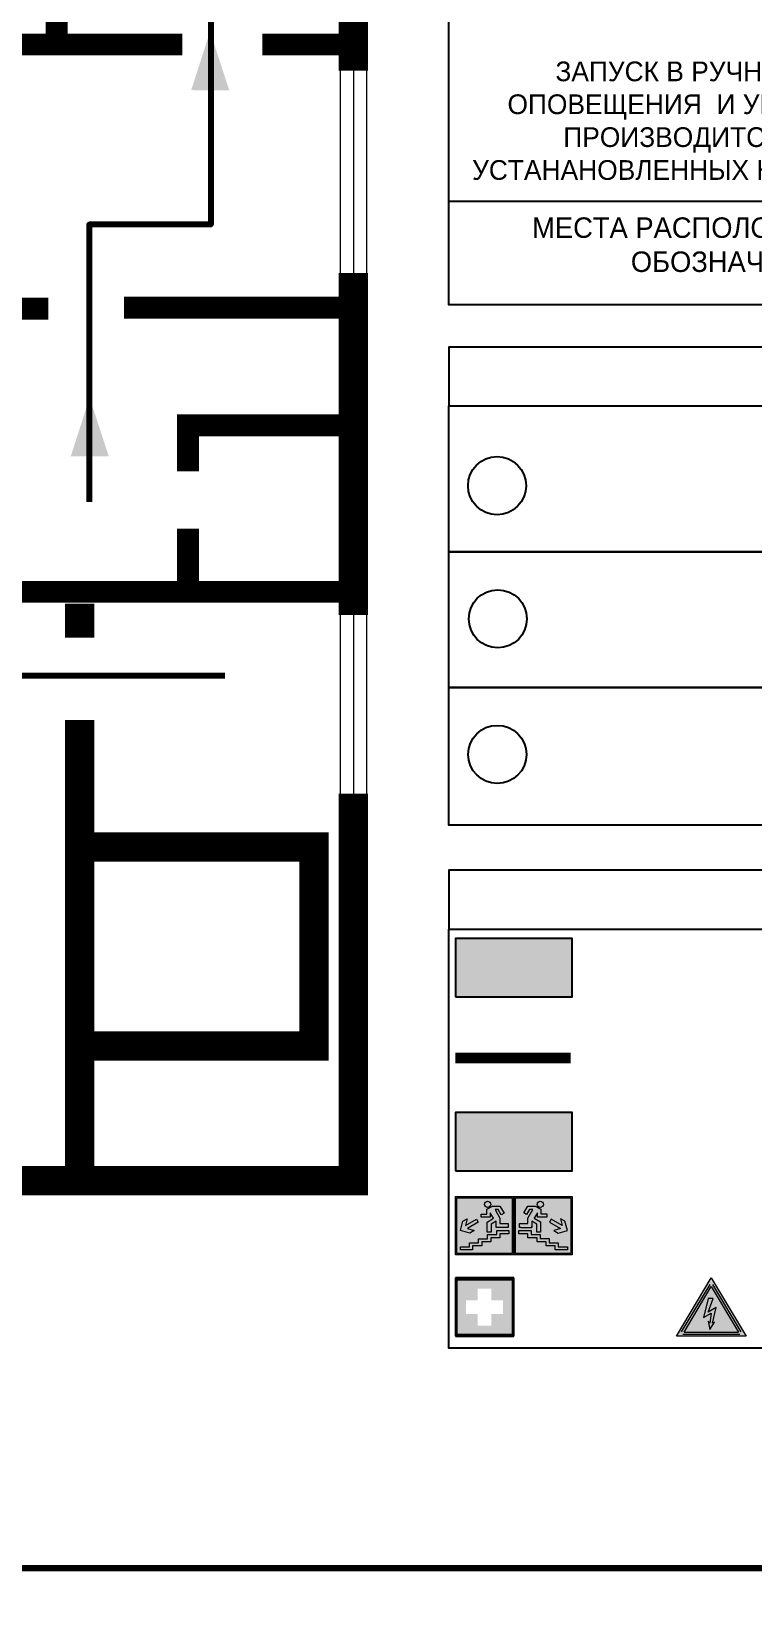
# Model space of a CAD drawing. Header units: millimetres. Extents: x 13114 to 67229, y 22859 to 38520.
# Drawn here: x 27674.5 to 27773.2, y 31679.9 to 31896.1 of the extents above; entities that cross this region are included whole.
import ezdxf

# ---------------------------------------------------------------- set-up
doc = ezdxf.new("R2010")
doc.units = ezdxf.units.MM
doc.layers.add('План_Штампы', color=7, linetype='Continuous')
doc.styles.add('обычный', font='arial.ttf')

# ---------------------------------------------------------------- blocks, each defined once
blk = doc.blocks.new('A$C3E6D3DDE')
at = {"lineweight": 5}
h = blk.add_hatch(color=40, dxfattribs=at)
h.paths.add_polyline_path([(24.1, 1.45), (16.46, -11.35), (31.74, -11.35)])
h.paths.add_polyline_path([(24.09, -0.46), (30.03, -10.41), (18.14, -10.41)], flags=16)
h.paths.add_polyline_path([(24.54, -3.08), (23.41, -6.02), (25.13, -5.01), (24.33, -8.5), (24.82, -8.27), (23.79, -9.86), (23.4, -8.04), (23.8, -8.43), (24.04, -6.29), (22.39, -7.25), (23.44, -3.08)], flags=0)
h = blk.add_hatch(color=256, dxfattribs=at)
h.paths.add_polyline_path([(24.37, 0.03, 0.567511), (23.82, 0.03), (17.59, -10.4, 0.582454), (17.86, -10.88), (30.32, -10.88, 0.582149), (30.6, -10.4)])
h.paths.add_polyline_path([(24.09, -0.46), (18.14, -10.41), (30.03, -10.41)], flags=16)
h.paths.add_polyline_path([(24.54, -3.08), (23.41, -6.02), (25.13, -5.01), (24.33, -8.5), (24.82, -8.27), (23.79, -9.86), (23.4, -8.04), (23.8, -8.43), (24.04, -6.29), (22.39, -7.25), (23.44, -3.08)], flags=0)
h = blk.add_hatch(color=40, dxfattribs=at)
h.paths.add_polyline_path([(24.09, -0.46), (18.14, -10.41), (30.03, -10.41)])
h.paths.add_polyline_path([(24.82, -8.27), (23.79, -9.86), (23.4, -8.04), (23.8, -8.43), (24.04, -6.29), (22.39, -7.25), (23.44, -3.08), (24.54, -3.08), (23.41, -6.02), (25.13, -5.01), (24.33, -8.5)], flags=16)
at = {"color": 40, "lineweight": 5}
for p, q in [((16.46, -11.35), (24.1, 1.45)), ((24.1, 1.45), (31.74, -11.35))]:
    blk.add_line(p, q, dxfattribs=at)
at = {"lineweight": 5}
for p, q in [((17.59, -10.4), (23.82, 0.03)), ((24.37, 0.03), (30.6, -10.4)), ((18.14, -10.41), (24.09, -0.46)), ((23.44, -3.08), (22.39, -7.25)), ((23.41, -6.02), (24.54, -3.08)), ((24.54, -3.08), (23.44, -3.08)), ((24.09, -0.46), (30.03, -10.41)), ((22.39, -7.25), (24.04, -6.29)), ((25.13, -5.01), (23.41, -6.02)), ((24.04, -6.29), (23.8, -8.43)), ((24.33, -8.5), (25.13, -5.01)), ((23.8, -8.43), (23.4, -8.04)), ((23.4, -8.04), (23.79, -9.86)), ((23.79, -9.86), (24.82, -8.27)), ((24.82, -8.27), (24.33, -8.5)), ((17.86, -10.88), (30.32, -10.88)), ((18.14, -10.41), (30.03, -10.41))]:
    blk.add_line(p, q, dxfattribs=at)
at = {"color": 50, "lineweight": 5}
blk.add_line((31.74, -11.35), (16.46, -11.35), dxfattribs=at)
blk = doc.blocks.new('A$C7B4425F7')
at = {"true_color": 0xffffff}
blk.add_hatch(color=7, dxfattribs=at).paths.add_polyline_path([(0, 0), (-16, 0), (-16, -8), (0, -8)])
h = blk.add_hatch(color=126)
h.paths.add_polyline_path([(-0.2, -0.2), (-15.8, -0.2), (-15.8, -7.8), (-0.2, -7.8)])
h.paths.add_polyline_path([(-11.76, -2.03), (-11.76, -3.66), (-11.17, -3.66, -0.568275), (-11.17, -6.18), (-12.58, -6.18), (-12.58, -2.03)], flags=16)
h.paths.add_polyline_path([(-13.33, -4.12, -0.495768), (-13.59, -6.18), (-15.03, -6.18), (-15.03, -2.03), (-13.59, -2.03, -0.487973)], flags=16)
h.paths.add_polyline_path([(-10.25, -2.03), (-9.48, -2.03), (-9.48, -6.18), (-10.25, -6.18)], flags=16)
h.paths.add_polyline_path([(-13.84, -3.69), (-14.24, -3.69), (-14.24, -3.03), (-13.9, -3.03, -0.692621)], flags=0)
h.paths.add_polyline_path([(-9.15, -2.03), (-8.4, -2.03), (-8.04, -3.07), (-7.68, -2.03), (-6.93, -2.03), (-7.64, -4.1), (-6.93, -6.18), (-7.68, -6.18), (-8.04, -5.14), (-8.4, -6.18), (-9.15, -6.18), (-8.44, -4.1)], flags=16)
h.paths.add_polyline_path([(-11.76, -4.46), (-11.42, -4.46, -0.692621), (-11.36, -5.12), (-11.76, -5.12)], flags=0)
h.paths.add_polyline_path([(-13.9, -5.2), (-14.24, -5.2), (-14.24, -4.55), (-13.84, -4.55, -0.708038)], flags=0)
edge = h.paths.add_edge_path(flags=16)
edge.add_ellipse((-5.51, -4.08), major_axis=(0, 2.05), ratio=0.586184, start_angle=0, end_angle=360)
edge = h.paths.add_edge_path(flags=0)
edge.add_ellipse((-5.51, -4.08), major_axis=(0, 1.14), ratio=0.454828, start_angle=0, end_angle=360)
h.paths.add_polyline_path([(-4.13, -4.96, 0.377264), (-3.48, -4.52, 0.0555), (-3.16, -2.03), (-1.66, -2.03), (-1.66, -4.96), (-0.96, -4.96), (-0.96, -7.01), (-1.75, -7.01), (-1.75, -6.18), (-3.3, -6.18), (-3.3, -7.02), (-4.13, -7.02)], flags=16)
h.paths.add_polyline_path([(-2.73, -2.91), (-2.28, -2.91), (-2.28, -4.96), (-3.05, -4.96, 0.079136)], flags=0)
at = {"color": 126}
blk.add_lwpolyline([(-16, -8), (0, -8), (0, 0), (-16, 0)], close=True, dxfattribs=at)
blk = doc.blocks.new('A$C18900ED3')
h = blk.add_hatch(color=126)
h.paths.add_polyline_path([(-0.18, -0.18), (-7.02, -0.18), (-7.02, -7.02), (-0.18, -7.02)])
h.paths.add_polyline_path([(-5.89, -4.46), (-5.89, -2.77), (-4.46, -2.77), (-4.46, -1.31), (-2.77, -1.31), (-2.77, -2.77), (-1.33, -2.77), (-1.33, -4.46), (-2.77, -4.46), (-2.77, -5.89), (-4.46, -5.89), (-4.46, -4.46)], flags=16)
at = {"color": 126}
for p, q in [((-7.2, 0), (-7.2, -7.2)), ((0, 0), (-7.2, 0)), ((0, -7.2), (0, 0)), ((-7.02, -7.02), (-7.02, -0.18)), ((-7.02, -0.18), (-0.18, -0.18)), ((-0.18, -0.18), (-0.18, -7.02)), ((-7.2, -7.2), (0, -7.2)), ((-0.18, -7.02), (-7.02, -7.02))]:
    blk.add_line(p, q, dxfattribs=at)
blk = doc.blocks.new('вниз 3')
at = {"lineweight": 0, "true_color": 0xffffff}
h = blk.add_hatch(color=7, dxfattribs=at)
h.dxf.hatch_style = 1
h.paths.add_polyline_path([(40997.5, -4475.69), (40997.25, -4475.28), (40995.76, -4476.15), (40995.97, -4475.23), (40995.39, -4475.56), (40995.05, -4476.83), (40996.33, -4477.17), (40996.91, -4476.83), (40996, -4476.55)], flags=0)
h.paths.add_polyline_path([(40999.81, -4473.95), (41000.22, -4473.95), (41000.64, -4474.67), (41001.03, -4474.43), (41000.46, -4473.49), (41000.42, -4473.49), (40999.43, -4473.49), (40998.68, -4473.92), (40998.68, -4474.57), (40997.88, -4474.57), (40997.88, -4475), (40999.14, -4475), (40999.14, -4474.43), (40999.14, -4474.38), (40999.59, -4475.15), (40998.72, -4475.67), (40998.72, -4477.06), (40999.24, -4477.06), (40999.24, -4475.96), (40999.95, -4475.56), (40999.95, -4476.43), (41001.61, -4476.43), (41001.61, -4475.88), (41000.47, -4475.88), (41000.47, -4475.12)], flags=0)
h.paths.add_polyline_path([(40999.2, -4473.24, 1), (40998.35, -4473.24, 1)], flags=0)
h.paths.add_polyline_path([(41000.46, -4477.26), (41001.69, -4477.26), (41001.69, -4476.84), (41000.03, -4476.84), (41000.03, -4477.39), (40998.78, -4477.39), (40998.78, -4477.95), (40997.53, -4477.95), (40997.53, -4478.5), (40996.29, -4478.5), (40996.29, -4479.06), (40995.05, -4479.06), (40995.05, -4479.48), (40995.29, -4479.48), (40996.72, -4479.48), (40996.72, -4478.92), (40997.97, -4478.92), (40997.97, -4478.36), (40999.2, -4478.36), (40999.2, -4477.81), (41000.46, -4477.81)], flags=0)
h.paths.add_polyline_path([(41002.37, -4472.17), (40994.37, -4472.17), (40994.37, -4480.17), (41002.37, -4480.17)])
h.paths.add_polyline_path([(41002.16, -4479.96), (40994.57, -4479.96), (40994.57, -4472.37), (41002.16, -4472.37)], flags=16)
h.paths.add_polyline_path([(41001.61, -4475.88), (41001.61, -4476.43), (40999.95, -4476.43), (40999.95, -4475.56), (40999.24, -4475.96), (40999.24, -4477.06), (40998.72, -4477.06), (40998.72, -4475.67), (40999.59, -4475.15), (40999.14, -4474.38), (40999.14, -4474.43), (40999.14, -4475), (40997.88, -4475), (40997.88, -4474.57), (40998.68, -4474.57), (40998.68, -4473.92), (40999.43, -4473.49), (41000.42, -4473.49), (41000.46, -4473.49), (41001.03, -4474.43), (41000.64, -4474.67), (41000.22, -4473.95), (40999.81, -4473.95), (41000.47, -4475.12), (41000.47, -4475.88)], flags=0)
h.paths.add_polyline_path([(41001.69, -4476.84), (41001.69, -4477.26), (41000.46, -4477.26), (41000.46, -4477.81), (40999.2, -4477.81), (40999.2, -4478.36), (40997.97, -4478.36), (40997.97, -4478.92), (40996.72, -4478.92), (40996.72, -4479.48), (40995.05, -4479.48), (40995.05, -4479.06), (40996.29, -4479.06), (40996.29, -4478.5), (40997.53, -4478.5), (40997.53, -4477.95), (40998.78, -4477.95), (40998.78, -4477.39), (41000.03, -4477.39), (41000.03, -4476.84)], flags=0)
h.paths.add_polyline_path([(40998.35, -4473.24, -1), (40999.2, -4473.24, -1)], flags=0)
h.paths.add_polyline_path([(40997.5, -4475.69), (40996, -4476.55), (40996.91, -4476.83), (40996.33, -4477.17), (40995.05, -4476.83), (40995.39, -4475.56), (40995.97, -4475.23), (40995.76, -4476.15), (40997.25, -4475.28)], flags=0)
at = {"lineweight": 0}
h = blk.add_hatch(color=126, dxfattribs=at)
h.dxf.hatch_style = 1
h.paths.add_polyline_path([(41002.16, -4472.37), (40994.57, -4472.37), (40994.57, -4479.96), (41002.16, -4479.96)])
h.paths.add_polyline_path([(40995.97, -4475.23), (40995.76, -4476.15), (40997.25, -4475.28), (40997.5, -4475.69), (40996, -4476.55), (40996.91, -4476.83), (40996.33, -4477.17), (40995.05, -4476.83), (40995.39, -4475.56)], flags=16)
h.paths.add_polyline_path([(40997.88, -4474.57), (40998.68, -4474.57), (40998.68, -4473.92), (40999.43, -4473.49), (41000.42, -4473.49), (41000.46, -4473.49), (41001.03, -4474.43), (41000.64, -4474.67), (41000.22, -4473.95), (40999.81, -4473.95), (41000.47, -4475.12), (41000.47, -4475.88), (41001.61, -4475.88), (41001.61, -4476.43), (40999.95, -4476.43), (40999.95, -4475.56), (40999.24, -4475.96), (40999.24, -4477.06), (40998.72, -4477.06), (40998.72, -4475.67), (40999.59, -4475.15), (40999.14, -4474.38), (40999.14, -4474.43), (40999.14, -4475), (40997.88, -4475)], flags=16)
h.paths.add_polyline_path([(40998.35, -4473.24, -1), (40999.2, -4473.24, -1)], flags=16)
h.paths.add_polyline_path([(40997.53, -4477.95), (40998.78, -4477.95), (40998.78, -4477.39), (41000.03, -4477.39), (41000.03, -4476.84), (41001.69, -4476.84), (41001.69, -4477.26), (41000.46, -4477.26), (41000.46, -4477.81), (40999.2, -4477.81), (40999.2, -4478.36), (40997.97, -4478.36), (40997.97, -4478.92), (40996.72, -4478.92), (40996.72, -4479.48), (40995.05, -4479.48), (40995.05, -4479.06), (40996.29, -4479.06), (40996.29, -4478.5), (40997.53, -4478.5)], flags=16)
at = {"lineweight": 0, "true_color": 0xffffff}
h = blk.add_hatch(color=7, dxfattribs=at)
h.dxf.hatch_style = 1
h.paths.add_polyline_path([(40999.2, -4473.24, 1), (40998.35, -4473.24, 1)])
h.paths.add_polyline_path([(40999.81, -4473.95), (41000.22, -4473.95), (41000.64, -4474.67), (41001.03, -4474.43), (41000.46, -4473.49), (41000.42, -4473.49), (40999.43, -4473.49), (40998.68, -4473.92), (40998.68, -4474.57), (40997.88, -4474.57), (40997.88, -4475), (40999.14, -4475), (40999.14, -4474.43), (40999.14, -4474.38), (40999.59, -4475.15), (40998.72, -4475.67), (40998.72, -4477.06), (40999.24, -4477.06), (40999.24, -4475.96), (40999.95, -4475.56), (40999.95, -4476.43), (41001.61, -4476.43), (41001.61, -4475.88), (41000.47, -4475.88), (41000.47, -4475.12)])
h.paths.add_polyline_path([(40999.2, -4477.81), (41000.46, -4477.81), (41000.46, -4477.26), (41001.69, -4477.26), (41001.69, -4476.84), (41000.03, -4476.84), (41000.03, -4477.39), (40998.78, -4477.39), (40998.78, -4477.95), (40997.53, -4477.95), (40997.53, -4478.5), (40996.29, -4478.5), (40996.29, -4479.06), (40995.05, -4479.06), (40995.05, -4479.48), (40995.29, -4479.48), (40996.72, -4479.48), (40996.72, -4478.92), (40997.97, -4478.92), (40997.97, -4478.36), (40999.2, -4478.36)])
h.paths.add_polyline_path([(40997.5, -4475.69), (40997.25, -4475.28), (40995.76, -4476.15), (40995.97, -4475.23), (40995.39, -4475.56), (40995.05, -4476.83), (40996.33, -4477.17), (40996.91, -4476.83), (40996, -4476.55)])
at = {"color": 126, "lineweight": 0}
for points in [[(40994.37, -4472.17), (41002.37, -4472.17), (41002.37, -4480.17), (40994.37, -4480.17)], [(40994.57, -4472.37), (41002.16, -4472.37), (41002.16, -4479.96), (40994.57, -4479.96)]]:
    blk.add_lwpolyline(points, close=True, dxfattribs=at)
for points in [[(40995.05, -4476.83), (40995.39, -4475.56), (40995.97, -4475.23), (40995.76, -4476.15), (40997.25, -4475.28), (40997.5, -4475.69), (40996, -4476.55), (40996.91, -4476.83), (40996.33, -4477.17), (40995.05, -4476.83)], [(40999.14, -4474.43), (40999.14, -4475), (40997.88, -4475), (40997.88, -4474.57), (40998.68, -4474.57), (40998.68, -4473.92), (40999.43, -4473.49), (41000.42, -4473.49), (41000.46, -4473.49), (41001.03, -4474.43), (41000.64, -4474.67), (41000.22, -4473.95), (40999.81, -4473.95), (41000.47, -4475.12), (41000.47, -4475.88), (41001.61, -4475.88), (41001.61, -4476.43), (40999.95, -4476.43), (40999.95, -4475.56), (40999.24, -4475.96), (40999.24, -4477.06), (40998.72, -4477.06), (40998.72, -4475.67), (40999.59, -4475.15), (40999.14, -4474.38), (40999.14, -4474.43)], [(40995.29, -4479.48), (40995.05, -4479.48), (40995.05, -4479.06), (40996.29, -4479.06), (40996.29, -4478.5), (40997.53, -4478.5), (40997.53, -4477.95), (40998.78, -4477.95), (40998.78, -4477.39), (41000.03, -4477.39), (41000.03, -4476.84), (41001.69, -4476.84), (41001.69, -4477.26), (41000.46, -4477.26), (41000.46, -4477.81), (40999.2, -4477.81), (40999.2, -4478.36), (40997.97, -4478.36), (40997.97, -4478.92), (40996.72, -4478.92), (40996.72, -4479.48), (40995.05, -4479.48)]]:
    blk.add_lwpolyline(points, dxfattribs=at)
blk.add_circle((40998.77, -4473.24), 0.426, dxfattribs=at)
blk = doc.blocks.new('вниз')
at = {"lineweight": 0, "true_color": 0xffffff}
h = blk.add_hatch(color=7, dxfattribs=at)
h.dxf.hatch_style = 1
h.paths.add_polyline_path([(40994.51, -4472.22), (40986.51, -4472.22), (40986.51, -4480.22), (40994.51, -4480.22)])
h.paths.add_polyline_path([(40994.31, -4472.42), (40994.31, -4480.01), (40986.71, -4480.01), (40986.71, -4472.42)], flags=16)
h.paths.add_polyline_path([(40988.43, -4473.53), (40989.43, -4473.53), (40990.19, -4473.96), (40990.19, -4474.6), (40991, -4474.6), (40991, -4475.06), (40989.73, -4475.06), (40989.73, -4474.46), (40989.3, -4475.18), (40990.17, -4475.7), (40990.17, -4477.11), (40989.63, -4477.11), (40989.63, -4476.01), (40988.94, -4475.59), (40988.94, -4476.46), (40988.94, -4476.46), (40987.47, -4476.46), (40987.26, -4476.46), (40987.26, -4475.92), (40988.4, -4475.92), (40988.4, -4475.2), (40989.1, -4473.99), (40988.66, -4473.99), (40988.24, -4474.7), (40987.86, -4474.47), (40988.41, -4473.56)], flags=0)
h.paths.add_polyline_path([(40990.55, -4473.29, -1), (40989.69, -4473.29, -1)], flags=0)
h.paths.add_polyline_path([(40988.85, -4476.89), (40988.85, -4477.43), (40990.1, -4477.43), (40990.1, -4477.99), (40991.34, -4477.99), (40991.34, -4478.54), (40992.59, -4478.54), (40992.59, -4479.09), (40993.83, -4479.09), (40993.83, -4479.52), (40992.17, -4479.52), (40992.17, -4478.97), (40990.91, -4478.97), (40990.91, -4478.41), (40989.68, -4478.41), (40989.68, -4477.86), (40988.43, -4477.86), (40988.43, -4477.31), (40987.6, -4477.31), (40987.18, -4477.31), (40987.18, -4476.89)], flags=0)
h.paths.add_polyline_path([(40991.61, -4475.33), (40993.12, -4476.2), (40992.9, -4475.27), (40993.48, -4475.6), (40993.83, -4476.88), (40992.56, -4477.22), (40991.97, -4476.88), (40992.9, -4476.61), (40991.38, -4475.74), (40991.58, -4475.39)], flags=0)
h.paths.add_polyline_path([(40990.19, -4473.96), (40989.43, -4473.53), (40988.43, -4473.53), (40988.41, -4473.56), (40987.86, -4474.47), (40988.24, -4474.7), (40988.66, -4473.99), (40989.1, -4473.99), (40988.4, -4475.2), (40988.4, -4475.92), (40987.26, -4475.92), (40987.26, -4476.46), (40987.47, -4476.46), (40988.94, -4476.46), (40988.94, -4476.27), (40988.94, -4475.59), (40989.63, -4476.01), (40989.63, -4477.11), (40990.17, -4477.11), (40990.17, -4475.7), (40989.3, -4475.18), (40989.73, -4474.46), (40989.73, -4475.06), (40991, -4475.06), (40991, -4474.6), (40990.19, -4474.6)], flags=0)
h.paths.add_polyline_path([(40990.55, -4473.29, 1), (40989.69, -4473.29, 1)], flags=0)
h.paths.add_polyline_path([(40991.61, -4475.33), (40991.58, -4475.39), (40991.38, -4475.74), (40992.9, -4476.61), (40991.97, -4476.88), (40992.56, -4477.22), (40993.83, -4476.88), (40993.48, -4475.6), (40992.9, -4475.27), (40993.12, -4476.2)], flags=0)
h.paths.add_polyline_path([(40990.1, -4477.43), (40988.85, -4477.43), (40988.85, -4476.89), (40987.18, -4476.89), (40987.18, -4477.31), (40987.6, -4477.31), (40988.43, -4477.31), (40988.43, -4477.86), (40989.68, -4477.86), (40989.68, -4478.41), (40990.91, -4478.41), (40990.91, -4478.97), (40992.17, -4478.97), (40992.17, -4479.52), (40993.83, -4479.52), (40993.83, -4479.09), (40992.59, -4479.09), (40992.59, -4478.54), (40991.34, -4478.54), (40991.34, -4477.99), (40990.1, -4477.99)], flags=0)
at = {"lineweight": 0}
h = blk.add_hatch(color=126, dxfattribs=at)
h.dxf.hatch_style = 1
h.paths.add_polyline_path([(40994.31, -4472.42), (40986.71, -4472.42), (40986.71, -4480.01), (40994.31, -4480.01)])
h.paths.add_polyline_path([(40988.43, -4473.53), (40989.43, -4473.53), (40990.19, -4473.96), (40990.19, -4474.6), (40991, -4474.6), (40991, -4475.06), (40989.73, -4475.06), (40989.73, -4474.46), (40989.3, -4475.18), (40990.17, -4475.7), (40990.17, -4477.11), (40989.63, -4477.11), (40989.63, -4476.01), (40988.94, -4475.59), (40988.94, -4476.46), (40988.94, -4476.46), (40987.47, -4476.46), (40987.26, -4476.46), (40987.26, -4475.92), (40988.4, -4475.92), (40988.4, -4475.2), (40989.1, -4473.99), (40988.66, -4473.99), (40988.24, -4474.7), (40987.86, -4474.47), (40988.41, -4473.56)], flags=16)
h.paths.add_polyline_path([(40990.55, -4473.29, -1), (40989.69, -4473.29, -1)], flags=16)
h.paths.add_polyline_path([(40988.85, -4476.89), (40988.85, -4477.43), (40990.1, -4477.43), (40990.1, -4477.99), (40991.34, -4477.99), (40991.34, -4478.54), (40992.59, -4478.54), (40992.59, -4479.09), (40993.83, -4479.09), (40993.83, -4479.52), (40992.17, -4479.52), (40992.17, -4478.97), (40990.91, -4478.97), (40990.91, -4478.41), (40989.68, -4478.41), (40989.68, -4477.86), (40988.43, -4477.86), (40988.43, -4477.31), (40987.6, -4477.31), (40987.18, -4477.31), (40987.18, -4476.89)], flags=16)
h.paths.add_polyline_path([(40991.61, -4475.33), (40993.12, -4476.2), (40992.9, -4475.27), (40993.48, -4475.6), (40993.83, -4476.88), (40992.56, -4477.22), (40991.97, -4476.88), (40992.9, -4476.61), (40991.38, -4475.74), (40991.58, -4475.39)], flags=16)
at = {"lineweight": 0, "true_color": 0xffffff}
h = blk.add_hatch(color=7, dxfattribs=at)
h.dxf.hatch_style = 1
h.paths.add_polyline_path([(40989.73, -4474.46), (40989.73, -4475.06), (40991, -4475.06), (40991, -4474.6), (40990.19, -4474.6), (40990.19, -4473.96), (40989.43, -4473.53), (40988.43, -4473.53), (40988.41, -4473.56), (40987.86, -4474.47), (40988.24, -4474.7), (40988.66, -4473.99), (40989.1, -4473.99), (40988.4, -4475.2), (40988.4, -4475.92), (40987.26, -4475.92), (40987.26, -4476.46), (40987.47, -4476.46), (40988.94, -4476.46), (40988.94, -4475.59), (40989.63, -4476.01), (40989.63, -4477.11), (40990.17, -4477.11), (40990.17, -4475.7), (40989.3, -4475.18)])
h.paths.add_polyline_path([(40989.69, -4473.29, 1), (40990.55, -4473.29, 1)])
h.paths.add_polyline_path([(40991.61, -4475.33), (40991.58, -4475.39), (40991.38, -4475.74), (40992.9, -4476.61), (40991.97, -4476.88), (40992.56, -4477.22), (40993.83, -4476.88), (40993.48, -4475.6), (40992.9, -4475.27), (40993.12, -4476.2)])
h.paths.add_polyline_path([(40990.1, -4477.43), (40988.85, -4477.43), (40988.85, -4476.89), (40987.18, -4476.89), (40987.18, -4477.31), (40987.6, -4477.31), (40988.43, -4477.31), (40988.43, -4477.86), (40989.68, -4477.86), (40989.68, -4478.41), (40990.91, -4478.41), (40990.91, -4478.97), (40992.17, -4478.97), (40992.17, -4479.52), (40993.83, -4479.52), (40993.83, -4479.09), (40992.59, -4479.09), (40992.59, -4478.54), (40991.34, -4478.54), (40991.34, -4477.99), (40990.1, -4477.99)])
at = {"color": 126, "lineweight": 0}
for points in [[(40986.51, -4472.22), (40994.51, -4472.22), (40994.51, -4480.22), (40986.51, -4480.22)], [(40986.71, -4472.42), (40994.31, -4472.42), (40994.31, -4480.01), (40986.71, -4480.01)]]:
    blk.add_lwpolyline(points, close=True, dxfattribs=at)
for points in [[(40987.47, -4476.46), (40987.26, -4476.46), (40987.26, -4475.92), (40988.4, -4475.92), (40988.4, -4475.2), (40989.1, -4473.99), (40988.66, -4473.99), (40988.24, -4474.7), (40987.86, -4474.47), (40988.41, -4473.56), (40988.43, -4473.53), (40989.43, -4473.53), (40990.19, -4473.96), (40990.19, -4474.6), (40991, -4474.6), (40991, -4475.06), (40989.73, -4475.06), (40989.73, -4474.46), (40989.3, -4475.18), (40990.17, -4475.7), (40990.17, -4477.11), (40989.63, -4477.11), (40989.63, -4476.01), (40988.94, -4475.59), (40988.94, -4476.46)], [(40991.58, -4475.39), (40991.38, -4475.74), (40992.9, -4476.61), (40991.97, -4476.88), (40992.56, -4477.22), (40993.83, -4476.88), (40993.48, -4475.6), (40992.9, -4475.27), (40993.12, -4476.2), (40991.61, -4475.33), (40991.58, -4475.39)], [(40987.6, -4477.31), (40987.18, -4477.31), (40987.18, -4476.89), (40988.85, -4476.89), (40988.85, -4477.43), (40990.1, -4477.43), (40990.1, -4477.99), (40991.34, -4477.99), (40991.34, -4478.54), (40992.59, -4478.54), (40992.59, -4479.09), (40993.83, -4479.09), (40993.83, -4479.52), (40992.17, -4479.52), (40992.17, -4478.97), (40990.91, -4478.97), (40990.91, -4478.41), (40989.68, -4478.41), (40989.68, -4477.86), (40988.43, -4477.86), (40988.43, -4477.31), (40987.6, -4477.31)], [(40987.47, -4476.46), (40988.94, -4476.46), (40988.94, -4476.27)]]:
    blk.add_lwpolyline(points, dxfattribs=at)
blk.add_circle((40990.12, -4473.29), 0.432, dxfattribs=at)
blk = doc.blocks.new('A$C32E8229D')
at = {"true_color": 0xffffff}
blk.add_hatch(color=7, dxfattribs=at).paths.add_polyline_path([(0, 0), (0, -8), (16, -8), (16, 0)])
h = blk.add_hatch(color=126)
h.paths.add_polyline_path([(0.2, -0.2), (15.8, -0.2), (15.8, -7.8), (0.2, -7.8)])
h.paths.add_polyline_path([(13.49, -2.05), (12.08, -2.05), (11.37, -2.63, 0.162397), (11.29, -2.84), (11.29, -3.63), (10.35, -3.63), (10.35, -4.05), (11.68, -4.05), (11.68, -3.48), (12.26, -4.28), (11.29, -5.1), (11.29, -6.78), (11.85, -6.78), (11.85, -5.44), (12.8, -4.64), (12.8, -5.94), (14.46, -5.94), (14.46, -5.39), (13.45, -5.39), (13.45, -3.97), (12.46, -2.59), (13.15, -2.59), (13.69, -3.34), (14.18, -3)], flags=16)
h.paths.add_polyline_path([(10.74, -1.82, 1), (11.8, -1.82, 1)], flags=16)
h.paths.add_polyline_path([(9.39, -3.59), (5.99, -3.59), (6.56, -3.03), (5.91, -3.03), (5.1, -3.83), (5.91, -4.64), (6.56, -4.64), (5.99, -4.09), (9.39, -4.09)], flags=16)
h.paths.add_polyline_path([(4.29, -1.08), (1.72, -1.08), (1.72, -6.6), (4.29, -6.6)], flags=16)
at = {"color": 126}
blk.add_lwpolyline([(16, -8), (0, -8), (0, 0), (16, 0)], close=True, dxfattribs=at)

msp = doc.modelspace()

# ---------------------------------------------------------------- linework, layer by layer
at = {"color": 1, "lineweight": 100}
for points in [[(27300.23, 32080.65), (27900.23, 32080.65), (27900.23, 31685.65), (27300.23, 31685.65)], [(27300.23, 31685.65), (27900.23, 31685.65), (27900.23, 31290.65), (27300.23, 31290.65)]]:
    msp.add_lwpolyline(points, close=True, dxfattribs=at)
at = {"lineweight": 0}
for points, const_width in [([(27671.94, 31978.09), (27718.56, 31978.09), (27718.56, 31890.74)], 4), ([(27677.9, 31894.3), (27677.9, 31900.67)], 3), ([(27695.13, 31894.3), (27625.41, 31894.3)], 3), ([(27720.15, 31894.3), (27706.11, 31894.3)], 3), ([(27718.56, 31863.01), (27718.56, 31816.17)], 4), ([(27676.76, 31858.14), (27638.15, 31858.14)], 3), ([(27717.5, 31858.27), (27687.15, 31858.27)], 3), ([(27716.76, 31842.14), (27695.9, 31842.14), (27695.9, 31835.87)], 3), ([(27695.9, 31819.36), (27695.9, 31828.01)], 3), ([(27718.67, 31819.36), (27610.5, 31819.36)], 3), ([(27681.07, 31813.1), (27681.07, 31817.75)], 4), ([(27681.07, 31738.99), (27681.07, 31801.81)], 4), ([(27718.56, 31791.73), (27718.56, 31738.73), (27633.16, 31738.73)], 4)]:
    msp.add_lwpolyline(points, dxfattribs=dict(at, const_width=const_width))
at = {"color": 126, "lineweight": 100, "true_color": 0x008754}
for points in [[(27707.01, 31929.23), (27707.01, 31960.56), (27688.64, 31960.56), (27688.64, 31905.59), (27699.04, 31905.59), (27699.04, 31869.67), (27682.38, 31869.67), (27682.38, 31831.66)], [(27700.94, 31807.83), (27351.35, 31807.83), (27351.35, 31866.99)]]:
    msp.add_lwpolyline(points, dxfattribs=at)
at = {"color": 0}
msp.add_lwpolyline([(27731.63, 31924.12), (27875.39, 31924.12), (27875.39, 31858.67), (27731.63, 31858.67)], close=True, dxfattribs=at)
at = {"lineweight": 0}
for points in [[(27716.76, 31890.84), (27716.76, 31781.1)], [(27718.56, 31890.74), (27718.56, 31780.99)], [(27720.38, 31890.88), (27720.38, 31781.13)]]:
    msp.add_lwpolyline(points, dxfattribs=at)
at = {"color": 0}
msp.add_lwpolyline([(27731.63, 31872.83), (27875.39, 31872.83)], dxfattribs=at)
for points in [[(27731.63, 31844.81), (27875.39, 31844.81), (27875.39, 31852.86), (27731.63, 31852.86)], [(27731.63, 31844.81), (27875.39, 31844.81), (27875.39, 31787.41), (27731.63, 31787.41)], [(27731.63, 31773.17), (27875.39, 31773.17), (27875.39, 31781.22), (27731.63, 31781.22)], [(27731.63, 31773.17), (27875.39, 31773.17), (27875.39, 31715.77), (27731.63, 31715.77)]]:
    msp.add_lwpolyline(points, close=True)
for points in [[(27790.04, 31824.82), (27731.63, 31824.82), (27875.39, 31824.82)], [(27790.04, 31806.24), (27731.63, 31806.24), (27875.39, 31806.24)]]:
    msp.add_lwpolyline(points)
at = {"lineweight": 0, "const_width": 4}
msp.add_lwpolyline([(27713.17, 31757.15), (27681.07, 31757.15), (27681.07, 31784.4), (27713.17, 31784.4)], close=True, dxfattribs=at)
at = {"color": 126, "lineweight": 80, "true_color": 0x008754, "const_width": 1.5}
msp.add_lwpolyline([(27748.35, 31755.52), (27732.55, 31755.52)], dxfattribs=at)
for centre in [(27738.25, 31833.89), (27738.35, 31815.66), (27738.28, 31797.09)]:
    msp.add_circle(centre, 3.98)
at = {"layer": 'План_Штампы', "color": 126, "true_color": 0x008754}
for points in [[(27701.56, 31888.04), (27696.34, 31888.05), (27698.93, 31896.07)], [(27685.06, 31837.89), (27679.84, 31837.91), (27682.43, 31845.93)]]:
    msp.add_solid(points, dxfattribs=at)

# ---------------------------------------------------------------- block references
at = {"color": 126, "true_color": 0x008754}
for name, p in [('вниз 3', (-13261.82, 36208.72)), ('вниз', (-13245.95, 36208.77))]:
    msp.add_blockref(name, p, dxfattribs=at)
for name, p, xscale, yscale, zscale in [('A$C18900ED3', (27740.55, 31725.41), 1.111111111007631, 1.111111111007631, 1.111111111007631), ('A$C3E6D3DDE', (27752.54, 31724.5), 0.625, 0.625, 0.625)]:
    msp.add_blockref(name, p, dxfattribs=dict(xscale=xscale, yscale=yscale, zscale=zscale))
at = {"layer": 'План_Штампы'}
msp.add_blockref('A$C7B4425F7', (27748.55, 31771.9), dxfattribs=at)
at = {"layer": 'План_Штампы', "color": 126, "true_color": 0x008754, "xscale": -1}
msp.add_blockref('A$C32E8229D', (27748.55, 31748.06), dxfattribs=at)

# ---------------------------------------------------------------- texts
at = {"lineweight": 0, "attachment_point": 5, "style": 'обычный'}
for s, insert, char_height, width in [('{\\fProxima Nova Rg|b0|i0|c204|p2;\\P\\pt8.1;ЗАПУСК В РУЧНОМ РЕЖИМЕ АВТОМАТИЧЕСКОЙ СИСТЕМЫ ОПОВЕЩЕНИЯ  И УПРАВЛЕНИЯ ЭВАКУАЦИИ ЛЮДЕЙ ПРИ ПОЖАРЕ ПРОИЗВОДИТСЯ ОТ РУЧНЫХ ПОЖАРНЫХ ИЗВЕЩАТЕЛЕЙ, УСТАНАНОВЛЕННЫХ НА СТЕНАХ ВБЛИЗИ ЭВАКУАЦИОННЫХ ВЫХОДОВ. }', (27799.7, 31885.73), 2.7, 131.4512), ('\\pt8.4;{\\fProxima Nova Rg|b0|i0|c204|p2;\\PМЕСТА РАСПОЛОЖЕНИЯ ПОЖАРНЫХ ИЗВЕЩАТЕЛЕЙ ОБОЗНАЧЕНЫ НА НАСТОЯЩЕМ ПЛАНЕ}', (27793.01, 31868.82), 2.8, 118.5618)]:
    msp.add_mtext(s, dxfattribs=dict(at, insert=insert, char_height=char_height, width=width))

doc.saveas('drawing.dxf')
